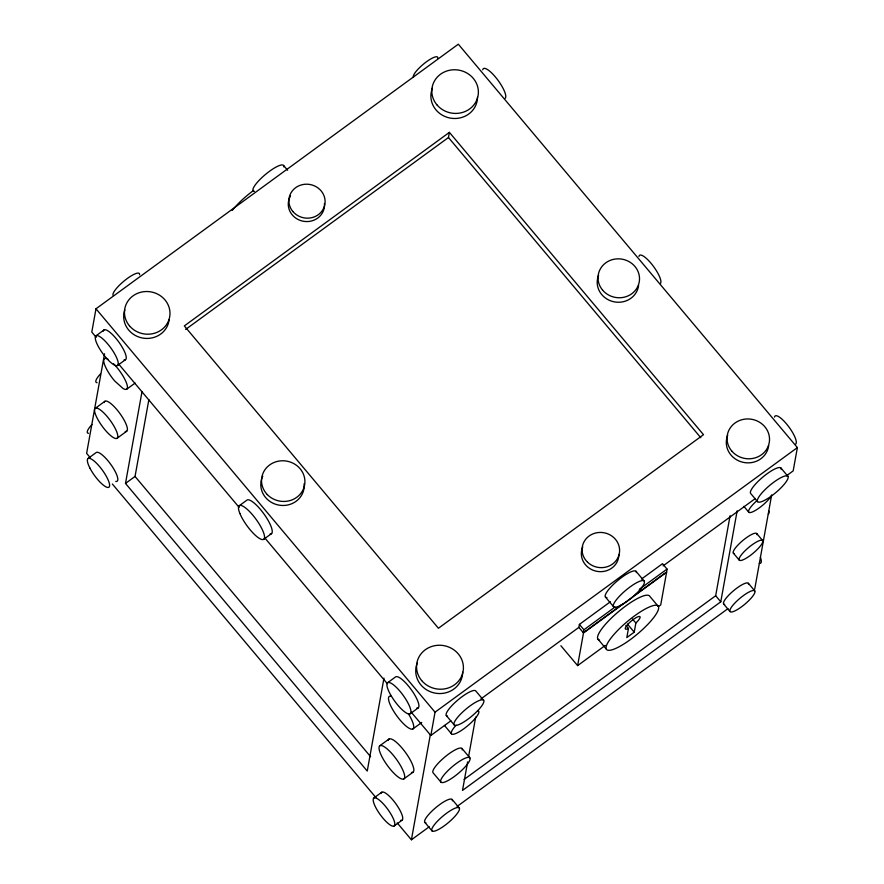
<?xml version="1.0" encoding="UTF-8"?>
<svg xmlns="http://www.w3.org/2000/svg" width="884" height="884" viewBox="0 0 884 884"><rect width="100%" height="100%" fill="white"/><g stroke="black" fill="none" stroke-linecap="round" stroke-linejoin="round"><path stroke-width="1.33" d="M786.506 475.758L793.18 470.885L797.379 447.591L458.321 44.2L95.991 308.792L91.792 332.086L96.234 337.368M104.544 353.788L86.621 453.37L90.179 457.592M383.976 678.094L367.247 771.058L125.495 483.415L141.97 391.8M125.495 483.415L135.042 476.443L148.866 399.645M185.629 329.434L448.464 137.506L449.392 132.368L703.498 434.685L438.431 628.248L184.325 325.92L449.392 132.368M397.214 822.905L411.414 839.8L430.298 734.836M411.314 712.25L430.839 735.477L435.038 712.184L797.379 447.591M467.636 761.898L462.509 790.406L720.78 601.805L737.145 510.875M468.608 756.472L475.691 717.112M480.929 698.901L578.865 627.386L579.407 624.391L610.435 601.728M614.955 607.109L583.926 629.773L583.385 632.767L623.275 603.639M560.909 645.751L577.617 665.619L583.506 632.9L666.602 572.213L667.033 569.086L662.514 563.705L641.452 579.075M628.458 628.436L626.811 637.574L634.226 632.171L635.872 623.021A9.525 2.265 -40 0 0 638.756 616.513A9.525 2.265 -40 0 0 627.397 624.8A9.525 2.265 -40 0 0 628.458 628.436L625.905 625.397M666.602 572.213L660.724 604.932L658.503 606.557A33.68 8.033 -40 0 0 616.292 631.883A33.68 8.033 -40 0 0 622.336 644.944A33.68 8.033 -40 0 0 658.414 606.568L649.895 596.446A33.68 8.033 -40 0 0 616.977 612.966A33.68 8.033 -40 0 0 599.562 640.126M464.089 779.456L715.675 595.739L730.085 515.659M754.715 589.12L771.666 494.907M107.892 359.191A18.907 5.061 53.9 0 0 104.4 358.694L103.748 360.02A18.907 5.061 53.9 0 0 114.611 380.882L123.263 388.695L125.34 389.468L126.755 389.192L127.418 387.866A18.907 5.061 53.9 0 0 113.45 363.633M95.991 335.809L103.992 329.964M117.528 365.49A18.343 4.906 53.9 0 0 104.92 340.881A18.343 4.906 53.9 0 0 97.837 345.589A18.343 4.906 53.9 0 0 117.528 365.49L125.528 359.655M95.317 408.309L104.931 401.281M126.755 389.192L135.119 383.081M88.046 458.498L96.257 452.498A17.757 4.752 53.9 0 1 111.948 466.078A17.757 4.752 53.9 0 1 115.771 481.437M117.064 438.287A18.52 4.95 53.9 0 0 104.334 413.425A18.52 4.95 53.9 0 0 97.174 418.176A18.52 4.95 53.9 0 0 117.064 438.287L126.677 431.259M239.1 505.858L246.791 500.233A20.785 5.558 53.9 0 1 264.824 515.184A20.785 5.558 53.9 0 1 270.161 533.98M263.94 539.152L271.631 533.538M387.667 682.691L395.645 676.868A19.194 5.138 53.9 0 1 412.618 691.608A19.194 5.138 53.9 0 1 416.684 708.139M410.198 713.753A19.194 5.138 53.9 0 0 397.004 687.995A19.194 5.138 53.9 0 0 389.59 692.923A19.194 5.138 53.9 0 0 410.198 713.753L418.176 707.929M379.833 745.742L388.993 739.046M412.927 728.924L421.723 722.504M430.839 735.477L450.873 720.847M663.077 565.893L755.378 498.499M639.331 589.308L667.033 569.086M635.463 594.744L666.492 572.081M373.866 797.998L381.766 792.23M403.889 778.892A20.476 5.481 53.9 0 0 389.8 751.4A20.476 5.481 53.9 0 0 381.899 756.66A20.476 5.481 53.9 0 0 403.889 778.892L413.049 772.196M577.617 665.619L605.319 645.386M394.165 825.976A17.282 4.63 53.9 0 0 382.275 802.771A17.282 4.63 53.9 0 0 375.601 807.214A17.282 4.63 53.9 0 0 394.165 825.976L402.065 820.208M411.414 839.8L429.248 826.772M457.116 806.429L727.963 608.645M781.003 468.078L787.942 476.332A19.791 4.718 -40 0 1 767.544 498.642A19.791 4.718 -40 0 1 762.748 492.012A19.791 4.718 -40 0 1 787.942 476.332M757.544 501.659L750.615 493.405A19.791 4.718 -40 0 1 765.047 475.294A19.791 4.718 -40 0 1 781.213 469.503M448.464 137.506L700.791 437.713M743.853 506.344L748.737 512.168M756.781 533.593L762.638 540.566A15.249 3.635 -40 0 1 746.925 557.771A15.249 3.635 -40 0 1 743.223 552.655A15.249 3.635 -40 0 1 762.638 540.566M733.355 553.119L739.212 560.091M748.405 583.329L754.781 590.921A16.122 3.845 -40 0 1 738.162 609.109A16.122 3.845 -40 0 1 734.25 603.706A16.122 3.845 -40 0 1 754.781 590.921M723.631 603.971L730.018 611.562M715.675 595.739L720.78 601.805M635.961 571.252L644.093 580.943M283.587 165.485L287.598 170.258M632.469 618.966L635.872 623.021M605.54 597.175L613.684 606.855M627.419 624.06L634.226 632.171M597.772 638.9L606.28 649.022M579.407 624.391L583.926 629.773M578.865 627.386L583.506 632.9M483.647 700.327A19.194 4.575 -40 0 0 459.205 715.532A19.194 4.575 -40 0 0 463.868 721.974A19.194 4.575 -40 0 0 483.647 700.327L475.802 690.99A19.194 4.575 -40 0 0 456.476 701.2A19.194 4.575 -40 0 0 447.525 716.106M446.321 715.565L454.166 724.891M95.991 308.792L435.038 712.184M444.442 725.433L451.47 733.797M462.034 748.538L469.879 757.864A18.884 4.497 -40 0 1 450.42 779.169A18.884 4.497 -40 0 1 445.834 772.837A18.884 4.497 -40 0 1 469.879 757.864M118.423 363.766L239.133 507.383M264.868 538.002L387.358 683.73M440.873 782.042L433.027 772.715A18.884 4.497 -40 0 1 446.807 755.422A18.884 4.497 -40 0 1 462.233 749.897M452.166 799.512L459.282 807.987A17.813 4.243 -40 0 1 440.928 828.076A17.813 4.243 -40 0 1 436.608 822.098A17.813 4.243 -40 0 1 459.282 807.987M135.042 476.443L370.606 756.704M424.806 822.319L431.922 830.783M112.356 483.99L375.921 797.567M425.922 822.827A17.813 4.243 -40 0 1 435.989 807.468A17.813 4.243 -40 0 1 452.343 800.793M724.637 604.435A16.122 3.845 -40 0 1 733.764 590.534A16.122 3.845 -40 0 1 748.571 584.49M734.306 553.561A15.249 3.635 -40 0 1 742.936 540.4A15.249 3.635 -40 0 1 756.936 534.687M606.965 597.584A19.989 4.763 -40 0 1 617.253 580.932A19.989 4.763 -40 0 1 636.347 572.545M103.306 331.18A18.343 4.906 53.9 0 1 118.854 342.086A18.343 4.906 53.9 0 1 124.103 359.843M104.224 402.507A18.52 4.95 53.9 0 1 119.926 413.524A18.52 4.95 53.9 0 1 125.23 431.458M388.231 740.405A20.476 5.481 53.9 0 1 405.59 752.593A20.476 5.481 53.9 0 1 411.458 772.417M381.114 793.368A17.282 4.63 53.9 0 1 395.778 803.655A17.282 4.63 53.9 0 1 400.728 820.396M408.507 713.974A20.111 5.381 53.9 0 1 411.358 729.145A20.111 5.381 53.9 0 1 393.723 711.311A20.111 5.381 53.9 0 1 390.872 696.15M88.522 433.315A17.072 4.066 -40 0 1 91.947 424.508M97.085 382.684A17.128 4.077 -40 0 1 100.511 373.844M768.903 511.029A16.995 4.553 53.9 0 1 768.34 514.134M760.395 557.285A17.216 4.608 53.9 0 1 759.301 563.351M477.559 710.637A17.702 4.221 -40 0 1 472.045 721.808A17.702 4.221 -40 0 1 453.79 734.184A17.702 4.221 -40 0 1 456.122 725.167M771.423 495.592A15.094 3.602 -40 0 1 751.687 512.223A15.094 3.602 -40 0 1 757.212 500.432M413.48 77.317A15.724 3.746 -40 0 1 424.95 62.919A15.724 3.746 -40 0 1 437.801 58.311M113.163 295.4A17.072 4.066 -40 0 1 125.605 279.775A17.072 4.066 -40 0 1 139.55 274.78M774.528 417.093A17.393 4.652 53.9 0 1 787.909 425.635A17.393 4.652 53.9 0 1 795.611 444.111M638.966 256.437A17.525 4.685 53.9 0 1 652.447 265.034A17.525 4.685 53.9 0 1 660.204 283.654M482.741 69.803A18.409 4.928 53.9 0 1 496.896 78.831A18.409 4.928 53.9 0 1 505.051 98.389M232.238 210.403A31.327 7.47 -40 0 1 253.597 190.436M618.888 554.5A18.818 17.57 10.2 0 1 596.424 571.241A18.818 17.57 10.2 0 1 582.766 546.92M638.591 285.366A20.807 19.426 10.2 0 1 613.021 301.588A20.807 19.426 10.2 0 1 598.601 275.311M477.471 97.273A23.349 21.791 10.2 0 1 449.834 118.014A23.349 21.791 10.2 0 1 432.464 88.256M324.428 203.497A18.155 16.951 10.2 0 1 302.659 221.122A18.155 16.951 10.2 0 1 290.493 196.06M169.087 319.92A22.818 21.304 10.2 0 1 141.628 337.843A22.818 21.304 10.2 0 1 124.832 309.919M304.107 483.747A21.746 20.299 10.2 0 1 278.847 505.107A21.746 20.299 10.2 0 1 262.78 476.189M462.652 672.183A23.503 21.945 10.2 0 1 434.817 693.067A23.503 21.945 10.2 0 1 417.325 663.111M768.671 445.58A21.293 19.879 10.2 0 1 742.494 462.177A21.293 19.879 10.2 0 1 727.731 435.282M254.393 191.408A19.802 4.718 -40 0 1 265.598 174.325A19.802 4.718 -40 0 1 283.786 166.91M89.87 468.012A17.757 4.752 53.9 0 0 108.92 487.228A17.757 4.752 53.9 0 0 96.654 463.36A17.757 4.752 53.9 0 0 89.87 468.012M731.709 450.973A21.293 19.879 10.2 0 0 768.086 446.531A21.293 19.879 10.2 0 0 745.035 419.104A21.293 19.879 10.2 0 0 731.709 450.973M587.54 562.18A18.818 17.57 10.2 0 0 618.966 555.019A18.818 17.57 10.2 0 0 595.993 532.919A18.818 17.57 10.2 0 0 587.54 562.18M421.679 680.581A23.503 21.945 10.2 0 0 461.835 675.685A23.503 21.945 10.2 0 0 436.398 645.419A23.503 21.945 10.2 0 0 421.679 680.581M602.579 290.118A20.807 19.426 10.2 0 0 638.115 285.786A20.807 19.426 10.2 0 0 615.596 258.99A20.807 19.426 10.2 0 0 602.579 290.118M436.928 104.853A23.349 21.791 10.2 0 0 476.808 99.991A23.349 21.791 10.2 0 0 451.536 69.935A23.349 21.791 10.2 0 0 436.928 104.853M267.3 494.576A21.746 20.299 10.2 0 0 303.952 487.592A21.746 20.299 10.2 0 0 278.416 461.172A21.746 20.299 10.2 0 0 267.3 494.576M292.858 211.497A18.155 16.951 10.2 0 0 323.876 207.718A18.155 16.951 10.2 0 0 304.229 184.336A18.155 16.951 10.2 0 0 292.858 211.497M129.462 325.82A22.818 21.304 10.2 0 0 168.446 321.069A22.818 21.304 10.2 0 0 143.749 291.687A22.818 21.304 10.2 0 0 129.462 325.82M620.601 605.385A19.989 4.763 -40 0 0 644.48 582.236A19.989 4.763 -40 0 0 621.574 594.081A19.989 4.763 -40 0 0 620.601 605.385M239.884 513.493A20.785 5.558 53.9 0 0 262.471 539.605A20.785 5.558 53.9 0 0 252.194 514.422A20.785 5.558 53.9 0 0 239.884 513.493"/></g></svg>
